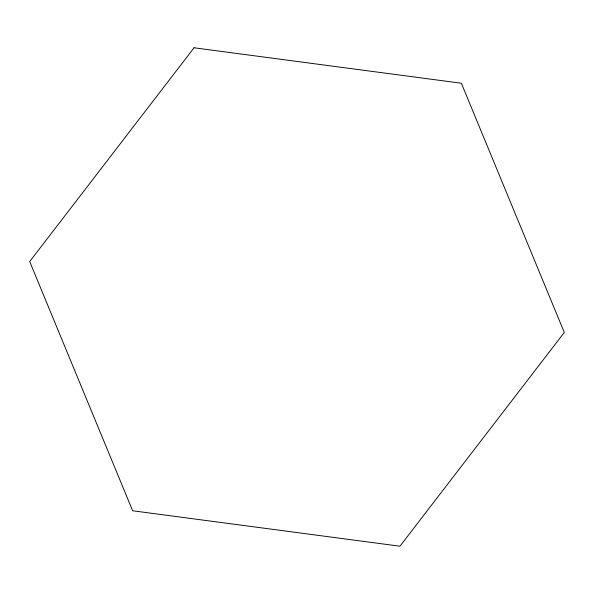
<?xml version="1.0" encoding="UTF-8"?>
<svg xmlns="http://www.w3.org/2000/svg" width="594" height="594" viewBox="0 0 594 594"><rect width="100%" height="100%" fill="white"/><g stroke="black" fill="none" stroke-linecap="round" stroke-linejoin="round"><path stroke-width="0.89" d="M194.052 47.787L29.7 261.546L132.648 510.766L399.948 546.213L564.3 332.454L461.352 83.234L194.052 47.787"/></g></svg>
